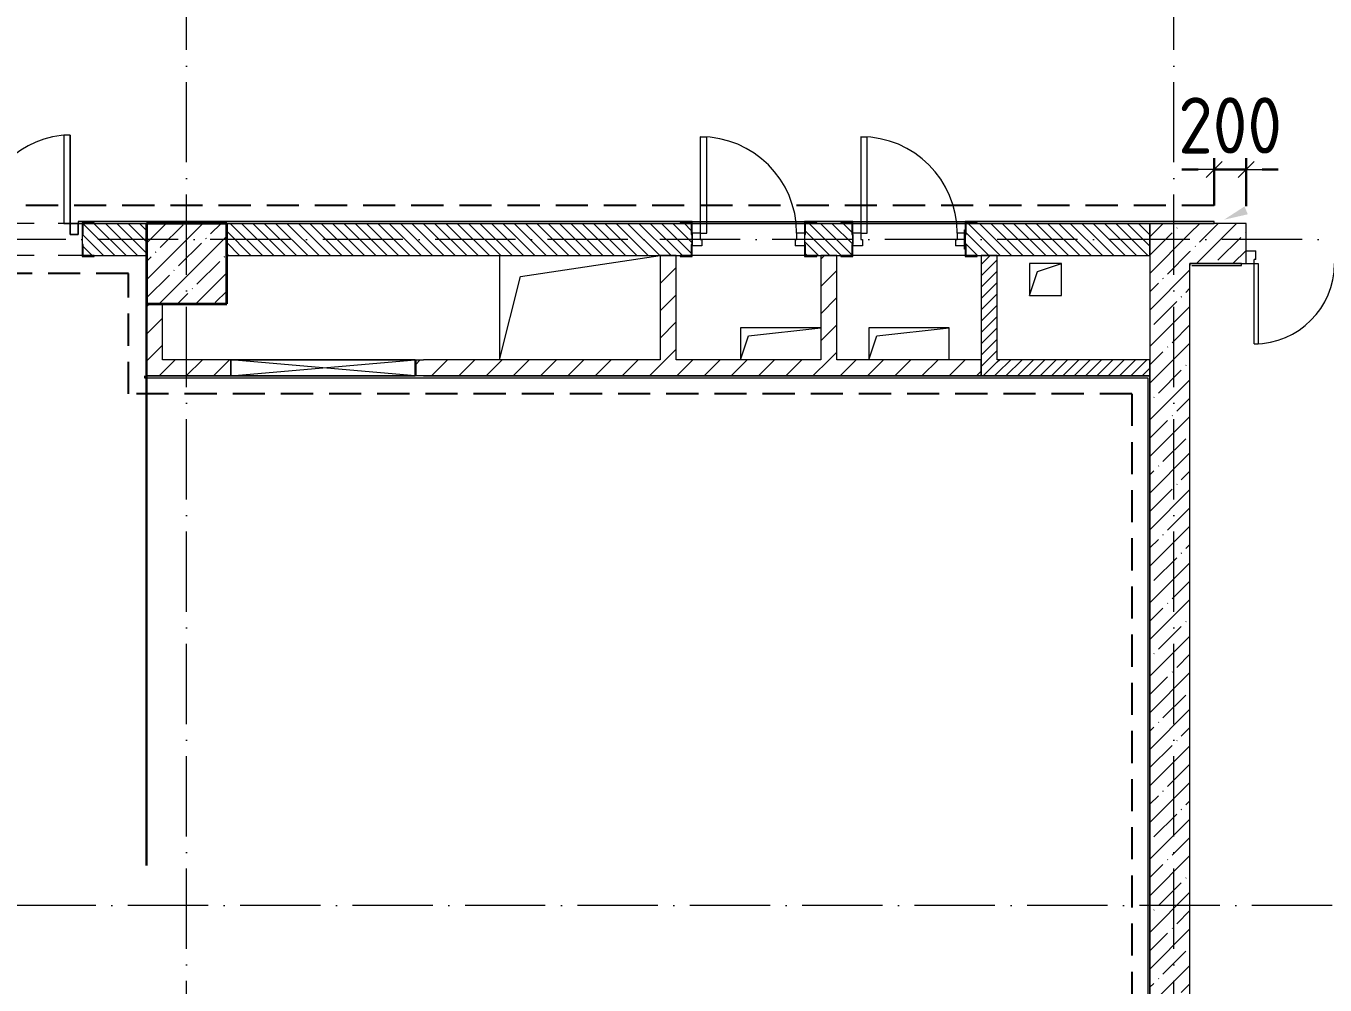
# Model space of a CAD drawing. Header units: millimetres. Extents: x -213536 to 1564669, y -45299 to 942238.
# Drawn here: x 282746 to 290837, y 215970 to 221945 of the extents above; entities that cross this region are included whole.
import ezdxf

# ---------------------------------------------------------------- set-up
doc = ezdxf.new("R2010")
doc.units = ezdxf.units.MM
for name, pattern in [('50_200_ШТРИХ_1Т_ш5_п1_п1_', [700, 500, -100, 0, -100]), ('Штрих короткий', [300, 150, -150]), ('Штриховая _2 мм - 1 мм_', [300, 200, -100])]:
    doc.linetypes.add(name, pattern=pattern)
for name, color, linetype, lineweight in [('0-1', 7, 'Continuous', 5), ('0-2', 7, 'Continuous', 9), ('Двери', 7, 'Continuous', 9), ('Каркас_Импост', 7, 'Continuous', 13), ('Несущие колонны', 7, 'Continuous', 9), ('Несущие колонны-1', 7, 'Continuous', 35), ('Обобщенные модели', 7, 'Continuous', 9), ('Общие ребра', 7, 'Continuous', 9), ('Оси-2', 7, '50_200_ШТРИХ_1Т_ш5_п1_п1_', 9), ('Открывание-1', 7, 'Continuous', 9), ('Панель', 7, 'Continuous', 13), ('Перемычка-1', 7, 'Штрих короткий', 9), ('Размеры', 7, 'Continuous', 15), ('Стены', 7, 'Continuous', 9), ('Стены-1', 7, 'Continuous', 13), ('Текстовые примечания', 7, 'Continuous', 9), ('Штриховка разреза-1', 7, 'Continuous', 9), ('Элементы узлов', 7, 'Continuous', 9)]:
    doc.layers.add(name, color=color, linetype=linetype, lineweight=lineweight)
doc.layers.add('1) серпянка', color=2, linetype='Continuous')
doc.layers.add('СТ-1_1', color=7, linetype='Штриховая _2 мм - 1 мм_', lineweight=90, true_color=0x888888)
doc.layers.get('0-2').off()
doc.styles.add('СПДС', font='isocpeur.ttf', dxfattribs={"width": 0.9})
doc.dimstyles.new('Размера А3', dxfattribs={"dimtxt": 200, "dimasz": 100, "dimexe": 70, "dimexo": 100, "dimgap": 20, "dimtad": 1, "dimdec": 0, "dimrnd": 10, "dimzin": 0, "dimdsep": 46, "dimtxsty": 'СПДС', "dimblk": 'ARROWHEAD_6', "dimcen": 1, "dimclrd": 256, "dimclre": 256, "dimclrt": 256, "dimazin": 0, "dimtfac": 1, "dimtdec": 0, "dimtmove": 2, "dimatfit": 3, "dimfxl": 1, "dimtolj": 1, "dimtzin": 0, "dimarcsym": 0})
pattern_1 = [(135, (0, 0), (-35.35534, -35.35534), [])]
pattern_2 = [(45, (0, 0), (-84.85281, 84.85281), [])]
pattern_3 = [(45, (0, 0), (-35.35534, 35.35534), [])]
pattern_4 = [(45, (0, 0), (-114.04925, 114.04925), []), (45, (114.05, 0), (-114.04925, 114.04925), [201.612, -40.322, 3.353, -36.97])]

# ---------------------------------------------------------------- blocks, each defined once
blk = doc.blocks.new('BSC_Колонна _Прямоугольная - 500х500-V57-АИ2_02_План отделки стен 2-го этажа _Часть 2_')
at = {"layer": 'Несущие колонны'}
h = blk.add_hatch(dxfattribs=at)
h.set_pattern_fill('FP_65', color=256, style=0, pattern_type=2)
h.set_pattern_definition([(45, (-77500, -7650), (-114.04925, 114.04925), []), (45, (-77385.95, -7650), (-114.04925, 114.04925), [201.613, -40.323, 3.353, -36.97])])
h.paths.add_polyline_path([(-250, -250), (250, -250), (250, 250), (-250, 250)], flags=0)
at = {"layer": 'Несущие колонны-1'}
for p, q in [((250, 250), (-250, 250)), ((-250, 250), (-250, -250)), ((250, -250), (250, 250)), ((-250, -250), (250, -250))]:
    blk.add_line(p, q, dxfattribs=at)
blk = doc.blocks.new('Дверь_СКБ_2Ст_Внутренняя_ШЕР - СОШ_Д-31__Дв_1600x2100h_ЛК_Лифтовой холл _зона безопасности МГН__EIS60-26412756-АИ2_02_План отделки стен 2-го этажа _Часть 2_')
at = {"layer": 'Каркас_Импост'}
for p, q in [((-737.5, 125), (-787.5, 125)), ((-787.5, 125), (-787.5, 45)), ((-737.5, 125), (-737.5, 100)), ((-737.5, 100), (-727.5, 100)), ((-727.5, 100), (-727.5, 45)), ((752.5, 100), (762.5, 100)), ((752.5, 100), (752.5, 45)), ((812.5, 125), (762.5, 125)), ((762.5, 125), (762.5, 100)), ((812.5, 125), (812.5, 45)), ((-727.5, 45), (-787.5, 45)), ((812.5, 45), (752.5, 45))]:
    blk.add_line(p, q, dxfattribs=at)
at = {"layer": 'Открывание-1'}
for centre, radius, start, end in [((-737.5, 125), 1000, 0, 90), ((762.5, 125), 500, 90, 180)]:
    blk.add_arc(centre, radius, start, end, dxfattribs=at)
at = {"layer": 'Панель'}
for p, q in [((-737.5, 1125), (-712.5, 1125)), ((-737.5, 1125), (-737.5, 125)), ((-712.5, 125), (-712.5, 1125)), ((762.5, 625), (737.5, 625)), ((737.5, 125), (737.5, 625)), ((762.5, 625), (762.5, 125)), ((-737.5, 125), (-712.5, 125)), ((762.5, 125), (737.5, 125))]:
    blk.add_line(p, q, dxfattribs=at)
blk = doc.blocks.new('Дверь_СКБ_1Ст_Внутренняя_ШЕР - СОШ_Д-1__Дв_700x1800h_Технический шкаф ЭОМ и СС_EI30-28320654-АИ2_02_План отделки стен 2-го этажа _Часть 2_')
at = {"layer": 'Каркас_Импост'}
for p, q in [((-287.5, 40), (-337.5, 40)), ((-337.5, 31), (-337.5, -31)), ((-287.5, 40), (-287.5, 0)), ((-287.5, 0), (-277.5, 0)), ((-277.5, 0), (-277.5, -40)), ((302.5, 0), (312.5, 0)), ((302.5, 0), (302.5, -40)), ((362.5, 40), (312.5, 40)), ((312.5, 40), (312.5, 0)), ((362.5, 40), (362.5, -40)), ((-277.5, -40), (-337.5, -40)), ((362.5, -40), (302.5, -40))]:
    blk.add_line(p, q, dxfattribs=at)
at = {"layer": 'Открывание-1'}
blk.add_arc((-287.5, 40), 600, 360, 90, dxfattribs=at)
at = {"layer": 'Панель'}
for p, q in [((-287.5, 640), (-247.5, 640)), ((-287.5, 640), (-287.5, 40)), ((-247.5, 40), (-247.5, 640)), ((-287.5, 40), (-247.5, 40))]:
    blk.add_line(p, q, dxfattribs=at)
blk = doc.blocks.new('Дверь_СКБ_1Ст_Внутренняя_ШЕР - СОШ_Д-1__Дв_700x1800h_Технический шкаф ЭОМ и СС_EI30-28321257-АИ2_02_План отделки стен 2-го этажа _Часть 2_')
at = {"layer": 'Каркас_Импост'}
for p, q in [((-287.5, 40), (-337.5, 40)), ((-337.5, 40), (-337.5, -40)), ((-287.5, 40), (-287.5, 0)), ((-287.5, 0), (-277.5, 0)), ((-277.5, 0), (-277.5, -40)), ((302.5, 0), (312.5, 0)), ((302.5, 0), (302.5, -40)), ((362.5, 40), (312.5, 40)), ((312.5, 40), (312.5, 0)), ((362.5, 31), (362.5, -31)), ((-277.5, -40), (-337.5, -40)), ((362.5, -40), (302.5, -40))]:
    blk.add_line(p, q, dxfattribs=at)
at = {"layer": 'Открывание-1'}
blk.add_arc((-287.5, 40), 600, 360, 90, dxfattribs=at)
at = {"layer": 'Панель'}
for p, q in [((-287.5, 640), (-247.5, 640)), ((-287.5, 640), (-287.5, 40)), ((-247.5, 40), (-247.5, 640)), ((-287.5, 40), (-247.5, 40))]:
    blk.add_line(p, q, dxfattribs=at)
blk = doc.blocks.new('Проем_Дверь_Прямоугольный - 1700х2400h_дверные проемы-28448549-АИ2_02_План отделки стен 2-го этажа _Часть 2_')
at = {"layer": 'Перемычка-1'}
for p, q in [((850, 100), (-850, 100)), ((850, -100), (-850, -100))]:
    blk.add_line(p, q, dxfattribs=at)
blk = doc.blocks.new('Дверь_Витражная_СКБ_2Ст2 - ДВВ_ДАО_СОШ_Классы-V176-АИ2_02_План отделки стен 2-го этажа _Часть 2_')
at = {"layer": 'Двери'}
for p, q in [((-775, 1035), (-775, 35)), ((775, 585), (775, 35))]:
    blk.add_line(p, q, dxfattribs=at)
for centre, radius, start, end in [((-775, 35), 1000, 360, 90), ((775, 35), 550, 90, 180)]:
    blk.add_arc(centre, radius, start, end, dxfattribs=at)
at = {"layer": 'Элементы узлов'}
for p, q in [((-713, 1035), (-753, 1035)), ((-753, 1035), (-753, 35)), ((-713, 35), (-713, 1035)), ((775, 585), (735, 585)), ((735, 585), (735, 35)), ((775, 35), (775, 585)), ((-825, 35), (-825, -35)), ((-775, 35), (-825, 35)), ((-775, 35), (-825, 35)), ((-825, 35), (-825, -35)), ((-775, -35), (-775, 35)), ((-775, -35), (-775, 35)), ((-753, 35), (-713, 35)), ((735, 35), (775, 35)), ((775, -35), (775, 35)), ((775, 35), (825, 35)), ((775, 35), (775, -35)), ((825, 35), (775, 35)), ((825, 35), (825, -35)), ((825, -35), (825, 35)), ((-825, -35), (-775, -35)), ((-825, -35), (-775, -35)), ((825, -35), (775, -35)), ((775, -35), (825, -35))]:
    blk.add_line(p, q, dxfattribs=at)
blk = doc.blocks.new('АР_Перемычка - АР_Перемычка-28321832-АИ2_02_План отделки стен 2-го этажа _Часть 2_')
at = {"layer": 'Обобщенные модели'}
blk.add_line((-250, -100), (-242, -100), dxfattribs=at)
blk = doc.blocks.new('154_Стойка_СКБ_Уголок - СМ-2180_200-28268025-АИ2_02_План отделки стен 2-го этажа _Часть 2_')
at = {"layer": 'Обобщенные модели'}
for p, q in [((125, 156), (125, 81)), ((200, 156), (125, 156)), ((125, 81), (131, 81)), ((131, 81), (131, 150)), ((131, 150), (200, 150)), ((200, 150), (200, 156)), ((131, 19), (125, 19)), ((125, 19), (125, -56)), ((131, -50), (131, 19)), ((125, -56), (200, -56)), ((200, -50), (131, -50)), ((200, -56), (200, -50))]:
    blk.add_line(p, q, dxfattribs=at)
blk = doc.blocks.new('Стойка_Влож_Полоса боковая - Полоса-28213942-АИ2_02_План отделки стен 2-го этажа _Часть 2_')
at = {"layer": 'Обобщенные модели'}
for p, q in [((-5, 60), (0, 60)), ((-5, -60), (-5, 60)), ((0, 31), (0, -31)), ((0, -60), (-5, -60))]:
    blk.add_line(p, q, dxfattribs=at)
blk = doc.blocks.new('Фахверк_СКБ_Уголок - 200_3960_зеркало-28268689-АИ2_02_План отделки стен 2-го этажа _Часть 2_')
at = {"layer": 'Обобщенные модели'}
for p, q in [((200, 156), (125, 156)), ((125, 156), (125, 81)), ((125, 81), (131, 81)), ((131, 81), (131, 150)), ((131, 150), (200, 150)), ((200, 150), (200, 156)), ((131, 19), (125, 19)), ((125, 19), (125, -56)), ((131, -50), (131, 19)), ((125, -56), (200, -56)), ((200, -50), (131, -50)), ((200, -56), (200, -50))]:
    blk.add_line(p, q, dxfattribs=at)
blk = doc.blocks.new('Фахверк_СКБ_Уголок - 200_3960-28268576-АИ2_02_План отделки стен 2-го этажа _Часть 2_')
at = {"layer": 'Обобщенные модели'}
for p, q in [((200, 156), (125, 156)), ((125, 156), (125, 81)), ((125, 81), (131, 81)), ((131, 81), (131, 150)), ((131, 150), (200, 150)), ((200, 150), (200, 156)), ((131, 19), (125, 19)), ((125, 19), (125, -56)), ((131, -50), (131, 19)), ((125, -56), (200, -56)), ((200, -50), (131, -50)), ((200, -56), (200, -50))]:
    blk.add_line(p, q, dxfattribs=at)
blk = doc.blocks.new('154_Фахверк_СКБ_Швеллер - Тип_100_3960-28494444-АИ2_02_План отделки стен 2-го этажа _Часть 2_')
at = {"layer": 'Обобщенные модели'}
for p, q in [((125, 50), (175, 50)), ((125, -50), (125, 50)), ((128, 47), (128, -47)), ((175, 47), (128, 47)), ((175, 50), (175, 47)), ((175, -50), (125, -50)), ((128, -47), (175, -47)), ((175, -47), (175, -50))]:
    blk.add_line(p, q, dxfattribs=at)
blk = doc.blocks.new('AR_Отверстие прямоугольное _в плите_ - AR_Отверстие прямоугольное _в плите_-30229432-АИ2_02_План отделки стен 2-го этажа _Часть 2_')
at = {"layer": 'Обобщенные модели'}
for p, q in [((250, 100), (-250, 100)), ((-250, 100), (-250, -100)), ((-200, 50), (250, 100)), ((-250, -100), (-200, 50))]:
    blk.add_line(p, q, dxfattribs=at)
blk = doc.blocks.new('AR_Отверстие прямоугольное _в плите_ - AR_Отверстие прямоугольное _в плите_-V189-АИ2_02_План отделки стен 2-го этажа _Часть 2_')
at = {"layer": 'Обобщенные модели'}
for p, q in [((250, 100), (-250, 100)), ((-250, 100), (-250, -100)), ((-200, 50), (250, 100)), ((250, -100), (250, 100)), ((-250, -100), (-200, 50))]:
    blk.add_line(p, q, dxfattribs=at)
blk = doc.blocks.new('AR_Отверстие прямоугольное _в плите_ - AR_Отверстие прямоугольное _в плите_-V193-АИ2_02_План отделки стен 2-го этажа _Часть 2_')
at = {"layer": 'Обобщенные модели'}
for p, q in [((100, 100), (-100, 100)), ((-100, 100), (-100, -100)), ((-50, 50), (100, 100)), ((100, -100), (100, 100)), ((-100, -100), (-50, 50)), ((-100, -100), (100, -100))]:
    blk.add_line(p, q, dxfattribs=at)
blk = doc.blocks.new('AR_Отверстие прямоугольное _в плите_ - AR_Отверстие прямоугольное _в плите_-30552580-АИ2_02_План отделки стен 2-го этажа _Часть 2_')
at = {"layer": 'Обобщенные модели'}
for p, q in [((-500, 325), (-500, -325)), ((-370, 195), (500, 325)), ((-500, -325), (-370, 195))]:
    blk.add_line(p, q, dxfattribs=at)
blk = doc.blocks.new('AR_Отверстие прямоугольное _в стене_ - AR_Отверстие прямоугольное _в стене__ОВ-36863931-АИ2_02_План отделки стен 2-го этажа _Часть 2_')
at = {"layer": 'Элементы узлов'}
for p, q in [((-575, 50), (575, 50)), ((575, 50), (-575, -50)), ((-575, 50), (575, -50)), ((575, 50), (-575, 50)), ((575, 50), (575, -50)), ((575, -50), (575, 50)), ((575, -50), (-575, -50)), ((-575, -50), (575, -50))]:
    blk.add_line(p, q, dxfattribs=at)
blk = doc.blocks.new('0125-Р-ОО-Ш2-АР-о_23_10_2024_rvt-1-АИ2_02_План отделки стен 2-го этажа _Часть 2_')
at = {"layer": 'Штриховка разреза-1'}
h = blk.add_hatch(dxfattribs=at)
h.set_pattern_fill('FP_2', color=256, style=0, pattern_type=2)
h.set_pattern_definition(pattern_1)
h.paths.add_polyline_path([(76856, 7700), (77250, 7700), (77250, 7900), (76856, 7900), (76856, 7831), (76850, 7831), (76850, 7769), (76856, 7769), (76856, 7703)], flags=0)
h.paths.add_polyline_path([(75075, 7700), (75144, 7700), (75144, 7769), (75150, 7769), (75150, 7831), (75144, 7831), (75144, 7900), (74750, 7900), (74750, 7700)], flags=0)
h = blk.add_hatch(dxfattribs=at)
h.set_pattern_fill('FP_2', color=256, style=0, pattern_type=2)
h.set_pattern_definition(pattern_1)
h.paths.add_polyline_path([(82356, 7700), (83500, 7700), (83500, 7900), (82356, 7900), (82356, 7831), (82350, 7831), (82350, 7769), (82356, 7769), (82356, 7701)], flags=0)
h.paths.add_polyline_path([(79834.4, 7700), (80644, 7700), (80644, 7769), (80650, 7769), (80650, 7831), (80644, 7831), (80644, 7900), (77750, 7900), (77750, 7700)], flags=0)
h.paths.add_polyline_path([(81644, 7700), (81644, 7769), (81650, 7769), (81650, 7831), (81644, 7831), (81644, 7900), (81356, 7900), (81356, 7831), (81350, 7831), (81350, 7769), (81356, 7769), (81356, 7700), (81575, 7700)], flags=0)
h = blk.add_hatch(dxfattribs=at)
h.set_pattern_fill('FP_1', color=256, style=0, pattern_type=2)
h.set_pattern_definition(pattern_4)
h.paths.add_polyline_path([(83562.3, 400), (83750, 400), (83750, 7900), (83500, 7900), (83500, 400)], flags=0)
h = blk.add_hatch(dxfattribs=at)
h.set_pattern_fill('FP_1', color=256, style=0, pattern_type=2)
h.set_pattern_definition(pattern_4)
h.paths.add_polyline_path([(85900, 7650), (85900, 7900), (85700, 7900), (85700, 7650)], flags=0)
h.paths.add_polyline_path([(83750, 7650), (84100, 7650), (84100, 7900), (83750, 7900)], flags=0)
h = blk.add_hatch(dxfattribs=at)
h.set_pattern_fill('FP_3', color=256, style=0, pattern_type=2)
h.set_pattern_definition(pattern_2)
h.paths.add_polyline_path([(80550, 7050), (80550, 7700), (80450, 7700), (80450, 7050)], flags=0)
h = blk.add_hatch(dxfattribs=at)
h.set_pattern_fill('FP_3', color=256, style=0, pattern_type=2)
h.set_pattern_definition(pattern_2)
h.paths.add_polyline_path([(81550, 7050), (81550, 7700), (81450, 7700), (81450, 7050)], flags=0)
h = blk.add_hatch(dxfattribs=at)
h.set_pattern_fill('FP_92', color=256, style=0, pattern_type=2)
h.set_pattern_definition(pattern_3)
h.paths.add_polyline_path([(82550, 6950), (82550, 7700), (82450, 7700), (82450, 6950)], flags=0)
h = blk.add_hatch(dxfattribs=at)
h.set_pattern_fill('FP_3', color=256, style=0, pattern_type=2)
h.set_pattern_definition(pattern_2)
h.paths.add_polyline_path([(77350, 7050), (77350, 7400), (77250, 7400), (77250, 7050)], flags=0)
h = blk.add_hatch(dxfattribs=at)
h.set_pattern_fill('FP_3', color=256, style=0, pattern_type=2)
h.set_pattern_definition(pattern_2)
h.paths.add_polyline_path([(81698.3, 6950), (82450, 6950), (82450, 7050), (78975, 7050), (78975, 7047), (78928, 7047), (78928, 6953), (78975, 6953), (78975, 6950), (79834.4, 6950)], flags=0)
h.paths.add_polyline_path([(77250, 6950), (77775, 6950), (77775, 7050), (77250, 7050)], flags=0)
h = blk.add_hatch(dxfattribs=at)
h.set_pattern_fill('FP_92', color=256, style=0, pattern_type=2)
h.set_pattern_definition(pattern_3)
h.paths.add_polyline_path([(83500, 6950), (83500, 7050), (82550, 7050), (82550, 6950)], flags=0)
at = {"layer": 'Стены'}
for p, q in [((80650, 7900), (81350, 7900)), ((81650, 7900), (82350, 7900)), ((81350, 7700), (80650, 7700)), ((82350, 7700), (81650, 7700))]:
    blk.add_line(p, q, dxfattribs=at)
at = {"layer": 'Стены-1'}
for p, q in [((77250, 7900), (76925, 7900)), ((80575, 7900), (77750, 7900)), ((81575, 7900), (81425, 7900)), ((83500, 7900), (82425, 7900)), ((83500, 7700), (83500, 7900)), ((83500, 7900), (83500, 400)), ((83750, 7900), (83500, 7900)), ((84100, 7900), (83750, 7900)), ((84100, 7650), (84100, 7900)), ((76850, 7831), (76850, 7769)), ((80650, 7769), (80650, 7831)), ((81350, 7831), (81350, 7769)), ((81650, 7769), (81650, 7831)), ((76925, 7700), (77250, 7700)), ((77750, 7700), (80575, 7700)), ((80550, 7700), (80450, 7700)), ((80450, 7700), (80450, 7050)), ((80550, 7050), (80550, 7700)), ((81425, 7700), (81575, 7700)), ((81550, 7700), (81450, 7700)), ((81450, 7700), (81450, 7050)), ((81550, 7050), (81550, 7700)), ((82425, 7700), (83500, 7700)), ((82550, 7700), (82450, 7700)), ((82450, 7700), (82450, 6950)), ((82550, 7050), (82550, 7700)), ((83750, 400), (83750, 7650)), ((83750, 7650), (84100, 7650)), ((77250, 7400), (77250, 7050)), ((77350, 7050), (77350, 7400)), ((77250, 7050), (77250, 6950)), ((77775, 7050), (77350, 7050)), ((80450, 7050), (78975, 7050)), ((81450, 7050), (80550, 7050)), ((82450, 7050), (81550, 7050)), ((82450, 6950), (82450, 7050)), ((83500, 7050), (82550, 7050)), ((83500, 6950), (83500, 7050)), ((77250, 6950), (77775, 6950)), ((78975, 6950), (82450, 6950)), ((82450, 6950), (82550, 6950)), ((82550, 6950), (83500, 6950))]:
    blk.add_line(p, q, dxfattribs=at)
at = {"layer": '0-2'}
for name, p in [('Дверь_Витражная_СКБ_2Ст2 - ДВВ_ДАО_СОШ_Классы-V176-АИ2_02_План отделки стен 2-го этажа _Часть 2_', (76000, 7865)), ('Дверь_СКБ_1Ст_Внутренняя_ШЕР - СОШ_Д-1__Дв_700x1800h_Технический шкаф ЭОМ и СС_EI30-28321257-АИ2_02_План отделки стен 2-го этажа _Часть 2_', (80987.5, 7800)), ('Дверь_СКБ_1Ст_Внутренняя_ШЕР - СОШ_Д-1__Дв_700x1800h_Технический шкаф ЭОМ и СС_EI30-28320654-АИ2_02_План отделки стен 2-го этажа _Часть 2_', (81987.5, 7800)), ('Проем_Дверь_Прямоугольный - 1700х2400h_дверные проемы-28448549-АИ2_02_План отделки стен 2-го этажа _Часть 2_', (76000, 7800)), ('Фахверк_СКБ_Уголок - 200_3960-28268576-АИ2_02_План отделки стен 2-го этажа _Часть 2_', (76725, 7750)), ('BSC_Колонна _Прямоугольная - 500х500-V57-АИ2_02_План отделки стен 2-го этажа _Часть 2_', (77500, 7650)), ('Фахверк_СКБ_Уголок - 200_3960_зеркало-28268689-АИ2_02_План отделки стен 2-го этажа _Часть 2_', (81225, 7750)), ('Стойка_Влож_Полоса боковая - Полоса-28213942-АИ2_02_План отделки стен 2-го этажа _Часть 2_', (82350, 7800)), ('154_Стойка_СКБ_Уголок - СМ-2180_200-28268025-АИ2_02_План отделки стен 2-го этажа _Часть 2_', (82225, 7750)), ('AR_Отверстие прямоугольное _в плите_ - AR_Отверстие прямоугольное _в плите_-30552580-АИ2_02_План отделки стен 2-го этажа _Часть 2_', (79950, 7375)), ('АР_Перемычка - АР_Перемычка-28321832-АИ2_02_План отделки стен 2-го этажа _Часть 2_', (80650, 7800)), ('AR_Отверстие прямоугольное _в плите_ - AR_Отверстие прямоугольное _в плите_-V193-АИ2_02_План отделки стен 2-го этажа _Часть 2_', (82850, 7550)), ('AR_Отверстие прямоугольное _в плите_ - AR_Отверстие прямоугольное _в плите_-30229432-АИ2_02_План отделки стен 2-го этажа _Часть 2_', (81200, 7150)), ('AR_Отверстие прямоугольное _в плите_ - AR_Отверстие прямоугольное _в плите_-V189-АИ2_02_План отделки стен 2-го этажа _Часть 2_', (82000, 7150)), ('154_Фахверк_СКБ_Швеллер - Тип_100_3960-28494444-АИ2_02_План отделки стен 2-го этажа _Часть 2_', (78800, 7000))]:
    blk.add_blockref(name, p, dxfattribs=at)
at = {"layer": '0-2', "rotation": 180}
for name, p in [('154_Стойка_СКБ_Уголок - СМ-2180_200-28268025-АИ2_02_План отделки стен 2-го этажа _Часть 2_', (80775, 7850)), ('Фахверк_СКБ_Уголок - 200_3960-28268576-АИ2_02_План отделки стен 2-го этажа _Часть 2_', (81775, 7850)), ('Дверь_СКБ_2Ст_Внутренняя_ШЕР - СОШ_Д-31__Дв_1600x2100h_ЛК_Лифтовой холл _зона безопасности МГН__EIS60-26412756-АИ2_02_План отделки стен 2-го этажа _Часть 2_', (84912.5, 7775)), ('AR_Отверстие прямоугольное _в стене_ - AR_Отверстие прямоугольное _в стене__ОВ-36863931-АИ2_02_План отделки стен 2-го этажа _Часть 2_', (78350, 7000))]:
    blk.add_blockref(name, p, dxfattribs=at)
blk = doc.blocks.new('ARROWHEAD_6')
at = {"color": 0, "linetype": 'Continuous'}
for p, q in [((0, 0), (-1, 0)), ((-0.5, -0.5), (0.5, 0.5))]:
    blk.add_line(p, q, dxfattribs=at)
blk = doc.blocks.new('*D3096')
at = {"layer": 'Defpoints', "color": 0, "transparency": 16777216}
for p in [(290345.6, 221050.8), (290145.6, 220727.2), (290345.6, 220723.2)]:
    blk.add_point(p, dxfattribs=at)
at = {"layer": 'Размеры', "lineweight": -2, "transparency": 16777216}
for p, q in [((290045.6, 221050.8), (289945.6, 221050.8)), ((290145.6, 220827.2), (290145.6, 221120.8)), ((290145.6, 221050.8), (290345.6, 221050.8)), ((290345.6, 220823.2), (290345.6, 221120.8)), ((290445.6, 221050.8), (290545.6, 221050.8))]:
    blk.add_line(p, q, dxfattribs=at)
at = {"layer": 'Размеры', "lineweight": -2, "transparency": 16777216, "xscale": 100, "yscale": 100, "zscale": 100}
blk.add_blockref('ARROWHEAD_6', (290145.6, 221050.8), dxfattribs=at)
at = {"layer": 'Размеры', "lineweight": -2, "transparency": 16777216, "xscale": 100, "yscale": 100, "zscale": 100, "rotation": 180}
blk.add_blockref('ARROWHEAD_6', (290345.6, 221050.8), dxfattribs=at)
at = {"layer": 'Размеры', "lineweight": 25, "transparency": 16777216, "insert": (290245.6, 221325.8), "char_height": 350, "width": 1.866, "attachment_point": 5, "style": 'СПДС'}
blk.add_mtext('\\A1;200', dxfattribs=at)
blk = doc.blocks.new('Оси1')
at = {"layer": 'Оси-2'}
for p, q in [((289895.6, 210594.5), (289895.6, 264395.4)), ((283745.6, 210594.5), (283745.6, 227065.2)), ((297695.6, 220615.2), (203926.8, 220615.2)), ((311183.9, 216465.2), (203926.8, 216465.2))]:
    blk.add_line(p, q, dxfattribs=at)
at = {"layer": 'Размеры', "lineweight": 25}
dim = blk.add_linear_dim(base=(290345.6, 221050.8), p1=(290145.6, 220727.2), p2=(290345.6, 220723.2), dimstyle='Размера А3', override={"dimtxt": 350}, dxfattribs=at)
dim.commit()
dim.dimension.update_dxf_attribs({"geometry": '*D3096', "text_midpoint": (290245.6, 221325.8)})

msp = doc.modelspace()

# ---------------------------------------------------------------- hatches: boundary and pattern name
at = {"layer": 'Текстовые примечания'}
msp.add_hatch(color=256, dxfattribs=at).paths.add_polyline_path([(290207.1, 220738.1), (290355.6, 220772.1), (290335.1, 220820.8)], flags=0)

# ---------------------------------------------------------------- linework, layer by layer
at = {"layer": '1) серпянка', "lineweight": 30}
msp.add_lwpolyline([(283495.6, 220715.2), (283495.6, 216715.2)], dxfattribs=at)
at = {"layer": 'Общие ребра'}
msp.add_line((290145.6, 220715.2), (290145.6, 220727.2), dxfattribs=at)
at = {"layer": 'СТ-1_1', "lineweight": 25}
for p, q in [((290145.6, 220827.2), (247385.6, 220827.2)), ((283383.6, 220403.2), (281107.6, 220403.2)), ((283383.6, 219653.2), (283383.6, 220403.2)), ((289633.6, 219653.2), (283383.6, 219653.2)), ((289633.6, 219653.2), (289633.6, 213335.2))]:
    msp.add_line(p, q, dxfattribs=at)
at = {"layer": 'Стены'}
for p, q in [((286895.6, 220727.2), (287595.6, 220727.2)), ((287895.6, 220727.2), (288595.6, 220727.2)), ((287595.6, 220715.2), (286895.6, 220715.2)), ((288595.6, 220715.2), (287895.6, 220715.2))]:
    msp.add_line(p, q, dxfattribs=at)
at = {"layer": 'Стены-1'}
for p, q in [((286895.6, 220727.2), (283070.6, 220727.2)), ((283070.6, 220727.2), (283070.6, 220715.2)), ((286895.6, 220721.2), (286895.6, 220727.2)), ((287895.6, 220727.2), (287595.6, 220727.2)), ((287595.6, 220727.2), (287595.6, 220721.2)), ((287895.6, 220721.2), (287895.6, 220727.2)), ((290145.6, 220727.2), (288595.6, 220727.2)), ((288595.6, 220727.2), (288595.6, 220721.2)), ((283070.6, 220715.2), (283095.6, 220715.2)), ((283170.6, 220715.2), (283495.6, 220715.2)), ((283995.6, 220715.2), (286820.6, 220715.2)), ((287670.6, 220715.2), (287820.6, 220715.2)), ((288670.6, 220715.2), (290145.6, 220715.2)), ((290315.6, 220465.2), (289995.6, 220465.2)), ((289995.6, 220465.2), (289995.6, 220453.2)), ((290007.6, 220453.2), (290315.6, 220453.2)), ((290315.6, 220453.2), (290315.6, 220465.2)), ((283483.6, 219765.2), (283483.6, 219753.2)), ((283483.6, 219753.2), (289733.6, 219753.2)), ((284020.6, 219765.2), (283495.6, 219765.2)), ((289745.6, 219765.2), (285220.6, 219765.2)), ((289733.6, 219753.2), (289733.6, 213227.2)), ((289745.6, 213215.2), (289745.6, 219765.2))]:
    msp.add_line(p, q, dxfattribs=at)

# ---------------------------------------------------------------- block references
at = {"color": 2, "lineweight": 30}
msp.add_blockref('Оси1', (0, 0), dxfattribs=at)
at = {"layer": '0-1'}
msp.add_blockref('0125-Р-ОО-Ш2-АР-о_23_10_2024_rvt-1-АИ2_02_План отделки стен 2-го этажа _Часть 2_', (206245.6, 212815.2), dxfattribs=at)

doc.saveas('drawing.dxf')
